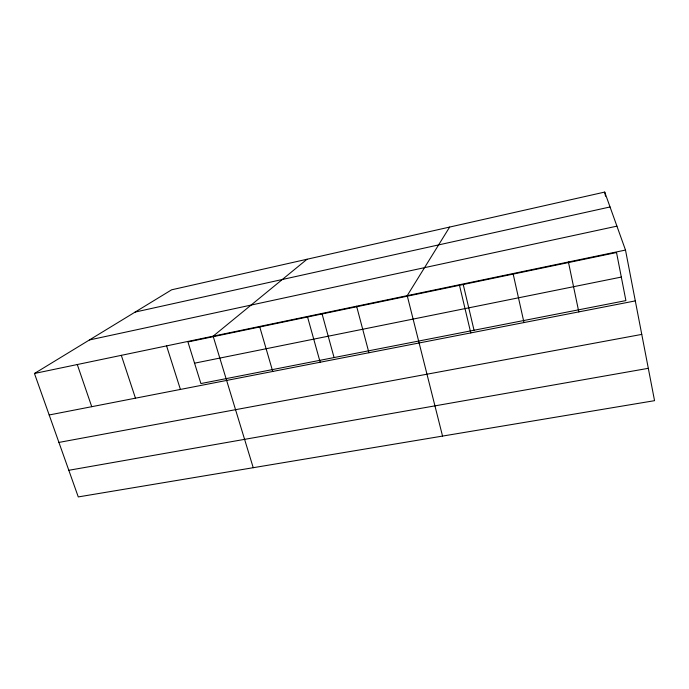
<?xml version="1.0" encoding="UTF-8"?>
<svg xmlns="http://www.w3.org/2000/svg" width="689" height="689" viewBox="0 0 689 689"><rect width="100%" height="100%" fill="white"/><g stroke="black" fill="none" stroke-linecap="round" stroke-linejoin="round"><path stroke-width="1.03" d="M449.65 227.06L407.216 295.641L442.545 436.085M307.053 259.236L213.134 336.172L253.233 467.702M34.45 373.481L171.664 289.793L604.709 192.076L625.5 250.064L654.55 400.671L78.27 496.924L34.45 373.481L625.5 250.064M135.13 312.074L610.049 206.967M89.424 339.953L616.931 226.147M194.556 363.181L621.314 277.073M49.177 414.976L635.301 300.895M58.918 442.424L641.769 334.398M68.814 470.286L648.306 368.322M77.289 364.533L91.74 406.691M121.316 355.343L135.466 398.182M166.574 345.887L180.415 389.431M259.615 326.465L272.749 371.457M307.415 316.484L320.17 362.233M322.099 313.969L334.079 357.565M356.592 306.209L368.942 352.742M463.232 284.523L474.041 330.238M459.356 284.755L470.785 332.916M513.064 273.542L523.993 322.564M568.416 261.984L578.803 311.893M604.709 192.076L605.528 196.227M616.526 252.536L187.933 341.959L200.912 383.558L625.905 300.593L616.526 252.536"/></g></svg>
